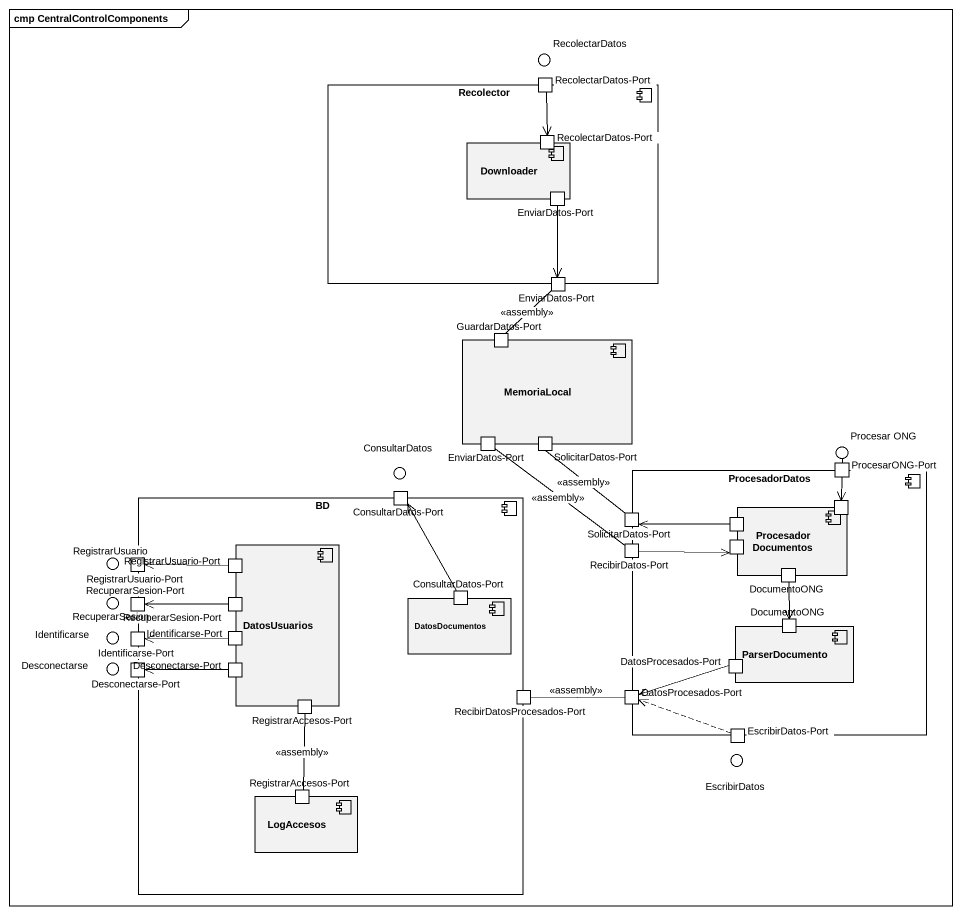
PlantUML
@startuml
mainframe cmp CentralControlComponents
() RecolectarDatos
component Recolector {
  port "RecolectarDatos-Port" as RecolectarDatos_Port
  component Downloader {
    port "RecolectarDatos-Port" as RecolectarDatos_Port_2
    port "EnviarDatos-Port" as EnviarDatos_Port
  }
  port "EnviarDatos-Port" as EnviarDatos_Port_2
}
component MemoriaLocal {
  port "GuardarDatos-Port" as GuardarDatos_Port
  port "EnviarDatos-Port" as EnviarDatos_Port_3
  port "SolicitarDatos-Port" as SolicitarDatos_Port
}
() "Procesar ONG" as Procesar_ONG
() ConsultarDatos
component ProcesadorDatos {
  port "ProcesarONG-Port" as ProcesarONG_Port
  port "SolicitarDatos-Port" as SolicitarDatos_Port_2
  component ProcesadorDocumentos {
    port " " as port1
    port " " as port2
    port " " as port3
    port DocumentoONG
  }
  port "RecibirDatos-Port" as RecibirDatos_Port
  component ParserDocumento {
    port "DocumentoONG" as DocumentoONG_2
    port "DatosProcesados-Port" as DatosProcesados_Port
  }
  port "DatosProcesados-Port" as DatosProcesados_Port_2
  port "EscribirDatos-Port" as EscribirDatos_Port
}
component BD {
  port "ConsultarDatos-Port" as ConsultarDatos_Port
  port "RegistrarUsuario-Port" as RegistrarUsuario_Port
  component DatosUsuarios {
    port "RegistrarUsuario-Port" as RegistrarUsuario_Port_2
    port "RecuperarSesion-Port" as RecuperarSesion_Port_2
    port "Identificarse-Port" as Identificarse_Port_2
    port "Desconectarse-Port" as Desconectarse_Port_2
    port "RegistrarAccesos-Port" as RegistrarAccesos_Port
  }
  port "RecuperarSesion-Port" as RecuperarSesion_Port
  component DatosDocumentos {
    port "ConsultarDatos-Port" as ConsultarDatos_Port_2
  }
  port "Identificarse-Port" as Identificarse_Port
  port "Desconectarse-Port" as Desconectarse_Port
  port "RecibirDatosProcesados-Port" as RecibirDatosProcesados_Port
  component LogAccesos {
    port "RegistrarAccesos-Port" as RegistrarAccesos_Port_2
  }
}
() RegistrarUsuario
() RecuperarSesion
() Identificarse
() Desconectarse
() EscribirDatos
ProcesadorDatos -up- Procesar_ONG
RecolectarDatos_Port --> RecolectarDatos_Port_2
EnviarDatos_Port --> EnviarDatos_Port_2
EnviarDatos_Port_2 -- GuardarDatos_Port : <<assembly>>
EnviarDatos_Port_3 -- RecibirDatos_Port : <<assembly>>
SolicitarDatos_Port -- SolicitarDatos_Port_2 : <<assembly>>
ProcesarONG_Port --> port2
port1 -left-> SolicitarDatos_Port_2
RegistrarUsuario_Port_2 -left-> RegistrarUsuario_Port
RecibirDatos_Port -right-> port3
DocumentoONG --> DocumentoONG_2
RecuperarSesion_Port_2 -left-> RecuperarSesion_Port
ConsultarDatos_Port_2 -up-> ConsultarDatos_Port
Identificarse_Port_2 -left-> Identificarse_Port
DatosProcesados_Port -left-> DatosProcesados_Port_2
Desconectarse_Port_2 -left-> Desconectarse_Port
RegistrarAccesos_Port -- RegistrarAccesos_Port_2 : <<assembly>>
DatosProcesados_Port_2 -left- RecibirDatosProcesados_Port : <<assembly>>
EscribirDatos_Port .left.> DatosProcesados_Port_2
@enduml
